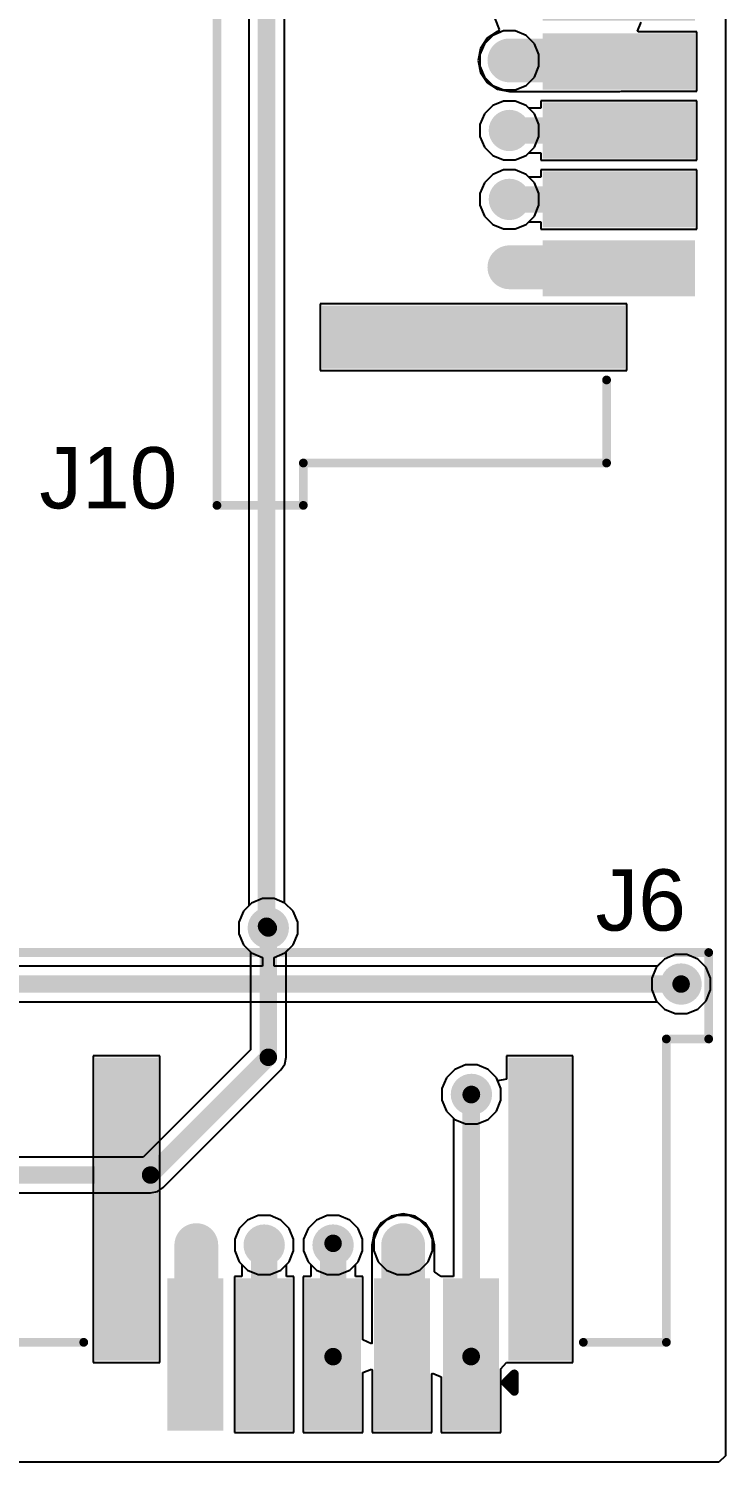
# Model space of a CAD drawing. Header units: millimetres. Extents: x -0.2 to 45, y 0 to 49.7.
# Drawn here: x 34.9 to 45.01, y 0 to 20.79 of the extents above; entities that cross this region are included whole.
import ezdxf

# ---------------------------------------------------------------- set-up
doc = ezdxf.new("R2010")
doc.units = ezdxf.units.MM
for name, color, linetype in [('BottomLayer', 5, 'Continuous'), ('TopLayer', 1, 'Continuous'), ('TopOverlay', 2, 'Continuous'), ('TopPaste', 8, 'Continuous'), ('TopSolder', 216, 'Continuous'), ('ViaHoleLayer', 16, 'Continuous')]:
    doc.layers.add(name, color=color, linetype=linetype)
doc.styles.add('Arial', font='', dxfattribs={"height": 0.2})
doc.styles.get('Arial').set_extended_font_data('Arial')

# ---------------------------------------------------------------- blocks, each defined once
blk = doc.blocks.new('SFW5R_1STE1LF_20')
at = {"layer": 'TopLayer'}
for points in [[(-2.30480108, 2.0574), (-1.69520108, 2.0574), (-1.69520108, 0.0508), (-2.30480108, 0.0508)], [(-1.30480054, 2.0574), (-0.69520054, 2.0574), (-0.69520054, 0.0508), (-1.30480054, 0.0508)], [(-0.3048, 2.0574), (0.3048, 2.0574), (0.3048, 0.0508), (-0.3048, 0.0508)], [(0.69520054, 2.0574), (1.30480054, 2.0574), (1.30480054, 0.0508), (0.69520054, 0.0508)], [(1.69520108, 2.0574), (2.30480108, 2.0574), (2.30480108, 0.0508), (1.69520108, 0.0508)], [(-2.6416, -3.1496), (-3.3528, -3.1496), (-3.3528, 1.0414), (-2.6416, 1.0414)], [(3.3528, -3.1496), (2.6416, -3.1496), (2.6416, 1.0414), (3.3528, 1.0414)]]:
    blk.add_hatch(color=1, dxfattribs=at).paths.add_polyline_path(points)
at = {"layer": 'TopPaste'}
for points in [[(-2.30480108, 2.0574), (-1.69520108, 2.0574), (-1.69520108, 0.0508), (-2.30480108, 0.0508)], [(-1.30480054, 2.0574), (-0.69520054, 2.0574), (-0.69520054, 0.0508), (-1.30480054, 0.0508)], [(-0.3048, 2.0574), (0.3048, 2.0574), (0.3048, 0.0508), (-0.3048, 0.0508)], [(0.69520054, 2.0574), (1.30480054, 2.0574), (1.30480054, 0.0508), (0.69520054, 0.0508)], [(1.69520108, 2.0574), (2.30480108, 2.0574), (2.30480108, 0.0508), (1.69520108, 0.0508)], [(-2.6416, -3.1496), (-3.3528, -3.1496), (-3.3528, 1.0414), (-2.6416, 1.0414)], [(3.3528, -3.1496), (2.6416, -3.1496), (2.6416, 1.0414), (3.3528, 1.0414)]]:
    blk.add_hatch(color=8, dxfattribs=at).paths.add_polyline_path(points)
at = {"layer": 'TopSolder'}
for points in [[(-2.40640108, 2.159), (-1.59360108, 2.159), (-1.59360108, -0.0508), (-2.40640108, -0.0508)], [(-1.40640054, 2.159), (-0.59360054, 2.159), (-0.59360054, -0.0508), (-1.40640054, -0.0508)], [(-0.4064, 2.159), (0.4064, 2.159), (0.4064, -0.0508), (-0.4064, -0.0508)], [(0.59360054, 2.159), (1.40640054, 2.159), (1.40640054, -0.0508), (0.59360054, -0.0508)], [(1.59360108, 2.159), (2.40640108, 2.159), (2.40640108, -0.0508), (1.59360108, -0.0508)], [(-2.54, -3.2512), (-3.4544, -3.2512), (-3.4544, 1.143), (-2.54, 1.143)], [(3.4544, -3.2512), (2.54, -3.2512), (2.54, 1.143), (3.4544, 1.143)]]:
    blk.add_hatch(color=216, dxfattribs=at).paths.add_polyline_path(points)
at = {"layer": 'TopOverlay', "const_width": 0.127}
for points in [[(-2.6289, 1.3335), (-2.6289, 1.5875)], [(-2.5019, 1.4605), (-2.6289, 1.5875)], [(-2.6289, 1.3335), (-2.5019, 1.4605)], [(-4.834473439999999, -3.52212656), (-4.834473439999999, 0.8763000000000001)], [(-3.6293933, 0.8763000000000001), (-4.834473439999999, 0.8763000000000001)], [(4.821773439999999, 0.8763000000000001), (3.6166933, 0.8763000000000001)], [(4.821773439999999, -3.52212656), (4.821773439999999, 0.8763000000000001)], [(-5.4483, -4.7752), (-5.4483, -3.52212656)], [(-4.834473439999999, -3.52212656), (-5.4483, -3.52212656)], [(5.4356, -3.52212656), (4.821773439999999, -3.52212656)], [(5.4356, -4.7752), (5.4356, -3.52212656)], [(5.4356, -4.7752), (-5.4483, -4.7752)]]:
    blk.add_lwpolyline(points, dxfattribs=at)
at = {"layer": 'TopOverlay', "const_width": 0.0635}
for points in [[(-2.66065, 1.5875, 1), (-2.59715, 1.5875, 1)], [(-2.66065, 1.5875, 1), (-2.59715, 1.5875, 1)], [(-2.53365, 1.4605, 1), (-2.47015, 1.4605, 1)], [(-2.53365, 1.4605, 1), (-2.47015, 1.4605, 1)], [(-2.66065, 1.3335, 1), (-2.59715, 1.3335, 1)], [(-2.66065, 1.3335, 1), (-2.59715, 1.3335, 1)], [(-4.86622344, 0.8763000000000001, 1), (-4.802723439999999, 0.8763000000000001, 1)], [(-4.86622344, 0.8763000000000001, 1), (-4.802723439999999, 0.8763000000000001, 1)], [(-3.6611433, 0.8763000000000001, 1), (-3.5976433, 0.8763000000000001, 1)], [(3.5849433, 0.8763000000000001, 1), (3.6484433, 0.8763000000000001, 1)], [(4.79002344, 0.8763000000000001, 1), (4.853523439999999, 0.8763000000000001, 1)], [(4.79002344, 0.8763000000000001, 1), (4.853523439999999, 0.8763000000000001, 1)], [(-5.480049999999999, -3.52212656, 1), (-5.41655, -3.52212656, 1)], [(-5.480049999999999, -3.52212656, 1), (-5.41655, -3.52212656, 1)], [(-4.86622344, -3.52212656, 1), (-4.802723439999999, -3.52212656, 1)], [(-4.86622344, -3.52212656, 1), (-4.802723439999999, -3.52212656, 1)], [(4.79002344, -3.52212656, 1), (4.853523439999999, -3.52212656, 1)], [(4.79002344, -3.52212656, 1), (4.853523439999999, -3.52212656, 1)], [(5.403849999999999, -3.52212656, 1), (5.46735, -3.52212656, 1)], [(5.403849999999999, -3.52212656, 1), (5.46735, -3.52212656, 1)], [(-5.480049999999999, -4.7752, 1), (-5.41655, -4.7752, 1)], [(-5.480049999999999, -4.7752, 1), (-5.41655, -4.7752, 1)], [(5.403849999999999, -4.7752, 1), (5.46735, -4.7752, 1)], [(5.403849999999999, -4.7752, 1), (5.46735, -4.7752, 1)]]:
    blk.add_lwpolyline(points, format="xyb", close=True, dxfattribs=at)
blk = doc.blocks.new('SFW5R_1STE1LF_24')
at = {"layer": 'TopLayer'}
for points in [[(-2.30480108, 2.0574), (-1.69520108, 2.0574), (-1.69520108, 0.0508), (-2.30480108, 0.0508)], [(-1.30480054, 2.0574), (-0.69520054, 2.0574), (-0.69520054, 0.0508), (-1.30480054, 0.0508)], [(-0.3048, 2.0574), (0.3048, 2.0574), (0.3048, 0.0508), (-0.3048, 0.0508)], [(0.69520054, 2.0574), (1.30480054, 2.0574), (1.30480054, 0.0508), (0.69520054, 0.0508)], [(1.69520108, 2.0574), (2.30480108, 2.0574), (2.30480108, 0.0508), (1.69520108, 0.0508)], [(-2.6416, -3.1496), (-3.3528, -3.1496), (-3.3528, 1.0414), (-2.6416, 1.0414)], [(3.3528, -3.1496), (2.6416, -3.1496), (2.6416, 1.0414), (3.3528, 1.0414)]]:
    blk.add_hatch(color=1, dxfattribs=at).paths.add_polyline_path(points)
at = {"layer": 'TopPaste'}
for points in [[(-2.30480108, 2.0574), (-1.69520108, 2.0574), (-1.69520108, 0.0508), (-2.30480108, 0.0508)], [(-1.30480054, 2.0574), (-0.69520054, 2.0574), (-0.69520054, 0.0508), (-1.30480054, 0.0508)], [(-0.3048, 2.0574), (0.3048, 2.0574), (0.3048, 0.0508), (-0.3048, 0.0508)], [(0.69520054, 2.0574), (1.30480054, 2.0574), (1.30480054, 0.0508), (0.69520054, 0.0508)], [(1.69520108, 2.0574), (2.30480108, 2.0574), (2.30480108, 0.0508), (1.69520108, 0.0508)], [(-2.6416, -3.1496), (-3.3528, -3.1496), (-3.3528, 1.0414), (-2.6416, 1.0414)], [(3.3528, -3.1496), (2.6416, -3.1496), (2.6416, 1.0414), (3.3528, 1.0414)]]:
    blk.add_hatch(color=8, dxfattribs=at).paths.add_polyline_path(points)
at = {"layer": 'TopSolder'}
for points in [[(-2.40640108, 2.159), (-1.59360108, 2.159), (-1.59360108, -0.0508), (-2.40640108, -0.0508)], [(-1.40640054, 2.159), (-0.59360054, 2.159), (-0.59360054, -0.0508), (-1.40640054, -0.0508)], [(-0.4064, 2.159), (0.4064, 2.159), (0.4064, -0.0508), (-0.4064, -0.0508)], [(0.59360054, 2.159), (1.40640054, 2.159), (1.40640054, -0.0508), (0.59360054, -0.0508)], [(1.59360108, 2.159), (2.40640108, 2.159), (2.40640108, -0.0508), (1.59360108, -0.0508)], [(-2.54, -3.2512), (-3.4544, -3.2512), (-3.4544, 1.143), (-2.54, 1.143)], [(3.4544, -3.2512), (2.54, -3.2512), (2.54, 1.143), (3.4544, 1.143)]]:
    blk.add_hatch(color=216, dxfattribs=at).paths.add_polyline_path(points)
at = {"layer": 'TopOverlay', "const_width": 0.127}
for points in [[(-2.6289, 1.5875), (-2.6289, 1.3335)], [(-2.5019, 1.4605), (-2.6289, 1.5875)], [(-2.5019, 1.4605), (-2.6289, 1.3335)], [(-4.834473439999999, 0.8763000000000001), (-4.834473439999999, -3.52212656)], [(-3.6293933, 0.8763000000000001), (-4.834473439999999, 0.8763000000000001)], [(4.821773439999999, 0.8763000000000001), (3.6166933, 0.8763000000000001)], [(4.821773439999999, 0.8763000000000001), (4.821773439999999, -3.52212656)], [(-5.4483, -3.52212656), (-5.4483, -4.7752)], [(-4.834473439999999, -3.52212656), (-5.4483, -3.52212656)], [(5.4356, -3.52212656), (4.821773439999999, -3.52212656)], [(5.4356, -3.52212656), (5.4356, -4.7752)], [(5.4356, -4.7752), (-5.4483, -4.7752)]]:
    blk.add_lwpolyline(points, dxfattribs=at)
at = {"layer": 'TopOverlay', "const_width": 0.0635}
for points in [[(-2.66065, 1.5875, 1), (-2.59715, 1.5875, 1)], [(-2.66065, 1.5875, 1), (-2.59715, 1.5875, 1)], [(-2.53365, 1.4605, 1), (-2.47015, 1.4605, 1)], [(-2.53365, 1.4605, 1), (-2.47015, 1.4605, 1)], [(-2.66065, 1.3335, 1), (-2.59715, 1.3335, 1)], [(-2.66065, 1.3335, 1), (-2.59715, 1.3335, 1)], [(-4.86622344, 0.8763000000000001, 1), (-4.802723439999999, 0.8763000000000001, 1)], [(-4.86622344, 0.8763000000000001, 1), (-4.802723439999999, 0.8763000000000001, 1)], [(-3.6611433, 0.8763000000000001, 1), (-3.5976433, 0.8763000000000001, 1)], [(3.5849433, 0.8763000000000001, 1), (3.6484433, 0.8763000000000001, 1)], [(4.79002344, 0.8763000000000001, 1), (4.853523439999999, 0.8763000000000001, 1)], [(4.79002344, 0.8763000000000001, 1), (4.853523439999999, 0.8763000000000001, 1)], [(-5.480049999999999, -3.52212656, 1), (-5.41655, -3.52212656, 1)], [(-5.480049999999999, -3.52212656, 1), (-5.41655, -3.52212656, 1)], [(-4.86622344, -3.52212656, 1), (-4.802723439999999, -3.52212656, 1)], [(-4.86622344, -3.52212656, 1), (-4.802723439999999, -3.52212656, 1)], [(4.79002344, -3.52212656, 1), (4.853523439999999, -3.52212656, 1)], [(4.79002344, -3.52212656, 1), (4.853523439999999, -3.52212656, 1)], [(5.403849999999999, -3.52212656, 1), (5.46735, -3.52212656, 1)], [(5.403849999999999, -3.52212656, 1), (5.46735, -3.52212656, 1)], [(-5.480049999999999, -4.7752, 1), (-5.41655, -4.7752, 1)], [(-5.480049999999999, -4.7752, 1), (-5.41655, -4.7752, 1)], [(5.403849999999999, -4.7752, 1), (5.46735, -4.7752, 1)], [(5.403849999999999, -4.7752, 1), (5.46735, -4.7752, 1)]]:
    blk.add_lwpolyline(points, format="xyb", close=True, dxfattribs=at)

msp = doc.modelspace()

# ---------------------------------------------------------------- hatches: boundary and pattern name
at = {"layer": 'BottomLayer'}
h = msp.add_hatch(color=5, dxfattribs=at)
edge = h.paths.add_edge_path()
edge.add_arc((41.87633484, 20.32609346), 0.2999994, 0, 360)
h = msp.add_hatch(color=5, dxfattribs=at)
edge = h.paths.add_edge_path()
edge.add_arc((41.87633484, 19.31009346), 0.2999994, 0, 360)
h = msp.add_hatch(color=5, dxfattribs=at)
edge = h.paths.add_edge_path()
edge.add_arc((41.87633484, 18.31060346), 0.2999994, 0, 360)
h = msp.add_hatch(color=5, dxfattribs=at)
edge = h.paths.add_edge_path()
edge.add_arc((41.87633484, 17.32635346), 0.2999994, 0, 360)
h = msp.add_hatch(color=5, dxfattribs=at)
edge = h.paths.add_edge_path()
edge.add_arc((38.37941524, 7.746999999999999), 0.2999994, 0, 360)
h = msp.add_hatch(color=5, dxfattribs=at)
edge = h.paths.add_edge_path()
edge.add_arc((44.36721124, 6.9342), 0.2999994, 0, 360)
h = msp.add_hatch(color=5, dxfattribs=at)
edge = h.paths.add_edge_path()
edge.add_arc((41.32581524, 5.334), 0.2999994, 0, 360)
h = msp.add_hatch(color=5, dxfattribs=at)
edge = h.paths.add_edge_path()
edge.add_arc((37.33547523999999, 3.1496), 0.2999994, 0, 360)
h = msp.add_hatch(color=5, dxfattribs=at)
edge = h.paths.add_edge_path()
edge.add_arc((38.31972524, 3.1496), 0.2999994, 0, 360)
h = msp.add_hatch(color=5, dxfattribs=at)
edge = h.paths.add_edge_path()
edge.add_arc((39.31921524, 3.1496), 0.2999994, 0, 360)
h = msp.add_hatch(color=5, dxfattribs=at)
edge = h.paths.add_edge_path()
edge.add_arc((40.33521524, 3.1496), 0.2999994, 0, 360)
at = {"layer": 'TopLayer'}
h = msp.add_hatch(color=1, dxfattribs=at)
edge = h.paths.add_edge_path()
edge.add_arc((41.87633484, 20.32609346), 0.2999994, 0, 360)
h = msp.add_hatch(color=1, dxfattribs=at)
edge = h.paths.add_edge_path()
edge.add_arc((41.87633484, 19.31009346), 0.2999994, 0, 360)
h = msp.add_hatch(color=1, dxfattribs=at)
edge = h.paths.add_edge_path()
edge.add_arc((41.87633484, 18.31060346), 0.2999994, 0, 360)
h = msp.add_hatch(color=1, dxfattribs=at)
edge = h.paths.add_edge_path()
edge.add_arc((41.87633484, 17.32635346), 0.2999994, 0, 360)
h = msp.add_hatch(color=1, dxfattribs=at)
edge = h.paths.add_edge_path()
edge.add_arc((38.37941524, 7.746999999999999), 0.2999994, 0, 360)
h = msp.add_hatch(color=1, dxfattribs=at)
edge = h.paths.add_edge_path()
edge.add_arc((44.36721124, 6.9342), 0.2999994, 0, 360)
h = msp.add_hatch(color=1, dxfattribs=at)
edge = h.paths.add_edge_path()
edge.add_arc((41.32581524, 5.334), 0.2999994, 0, 360)
h = msp.add_hatch(color=1, dxfattribs=at)
edge = h.paths.add_edge_path()
edge.add_arc((37.33547523999999, 3.1496), 0.2999994, 0, 360)
h = msp.add_hatch(color=1, dxfattribs=at)
edge = h.paths.add_edge_path()
edge.add_arc((38.31972524, 3.1496), 0.2999994, 0, 360)
h = msp.add_hatch(color=1, dxfattribs=at)
edge = h.paths.add_edge_path()
edge.add_arc((39.31921524, 3.1496), 0.2999994, 0, 360)
h = msp.add_hatch(color=1, dxfattribs=at)
edge = h.paths.add_edge_path()
edge.add_arc((40.33521524, 3.1496), 0.2999994, 0, 360)
at = {"layer": 'ViaHoleLayer'}
h = msp.add_hatch(color=16, dxfattribs=at)
edge = h.paths.add_edge_path()
edge.add_arc((41.87633484, 20.32609346), 0.1499997, 0, 360)
h = msp.add_hatch(color=16, dxfattribs=at)
edge = h.paths.add_edge_path()
edge.add_arc((41.87633484, 19.31009346), 0.1499997, 0, 360)
h = msp.add_hatch(color=16, dxfattribs=at)
edge = h.paths.add_edge_path()
edge.add_arc((41.87633484, 18.31060346), 0.1499997, 0, 360)
h = msp.add_hatch(color=16, dxfattribs=at)
edge = h.paths.add_edge_path()
edge.add_arc((41.87633484, 17.32635346), 0.1499997, 0, 360)
h = msp.add_hatch(color=16, dxfattribs=at)
edge = h.paths.add_edge_path()
edge.add_arc((38.37941524, 7.746999999999999), 0.1499997, 0, 360)
h = msp.add_hatch(color=16, dxfattribs=at)
edge = h.paths.add_edge_path()
edge.add_arc((44.36721124, 6.9342), 0.1499997, 0, 360)
h = msp.add_hatch(color=16, dxfattribs=at)
edge = h.paths.add_edge_path()
edge.add_arc((41.32581524, 5.334), 0.1499997, 0, 360)
h = msp.add_hatch(color=16, dxfattribs=at)
edge = h.paths.add_edge_path()
edge.add_arc((37.33547523999999, 3.1496), 0.1499997, 0, 360)
h = msp.add_hatch(color=16, dxfattribs=at)
edge = h.paths.add_edge_path()
edge.add_arc((38.31972524, 3.1496), 0.1499997, 0, 360)
h = msp.add_hatch(color=16, dxfattribs=at)
edge = h.paths.add_edge_path()
edge.add_arc((39.31921524, 3.1496), 0.1499997, 0, 360)
h = msp.add_hatch(color=16, dxfattribs=at)
edge = h.paths.add_edge_path()
edge.add_arc((40.33521524, 3.1496), 0.1499997, 0, 360)

# ---------------------------------------------------------------- linework, layer by layer
at = {"layer": 'BottomLayer'}
for p, q in [((45.00880254, 40.34252282), (45.00881524, 0.09543796)), ((41.6344608, 20.6880841), (41.5143442, 20.5679675)), ((41.79139978, 20.75309286), (41.6344608, 20.6880841)), ((41.9612699, 20.75309286), (41.79139978, 20.75309286)), ((42.11820888, 20.6880841), (41.9612699, 20.75309286)), ((42.23832548, 20.5679675), (42.11820888, 20.6880841)), ((41.5143442, 20.5679675), (41.44933544, 20.41102852)), ((41.44933544, 20.41102852), (41.44933544, 20.2411584)), ((42.30333424, 20.41102852), (42.23832548, 20.5679675)), ((42.30333424, 20.2411584), (42.30333424, 20.41102852)), ((41.44933544, 20.2411584), (41.5143442, 20.08421942)), ((42.23832548, 20.08421942), (42.30333424, 20.2411584)), ((41.5143442, 20.08421942), (41.6344608, 19.96410282)), ((41.6344608, 19.96410282), (41.79139978, 19.89909406)), ((41.9612699, 19.89909406), (42.11820888, 19.96410282)), ((42.11820888, 19.96410282), (42.23832548, 20.08421942)), ((41.79139978, 19.89909406), (41.9612699, 19.89909406)), ((41.5143442, 19.5519675), (41.44933544, 19.39502852)), ((41.6344608, 19.6720841), (41.5143442, 19.5519675)), ((41.79139978, 19.73709286), (41.6344608, 19.6720841)), ((41.9612699, 19.73709286), (41.79139978, 19.73709286)), ((42.11820888, 19.6720841), (41.9612699, 19.73709286)), ((42.23832548, 19.5519675), (42.11820888, 19.6720841)), ((42.30333424, 19.39502852), (42.23832548, 19.5519675)), ((41.44933544, 19.39502852), (41.44933544, 19.2251584)), ((42.30333424, 19.2251584), (42.30333424, 19.39502852)), ((41.44933544, 19.2251584), (41.5143442, 19.06821942)), ((42.23832548, 19.06821942), (42.30333424, 19.2251584)), ((41.5143442, 19.06821942), (41.6344608, 18.94810282)), ((41.6344608, 18.94810282), (41.79139978, 18.88309406)), ((41.9612699, 18.88309406), (42.11820888, 18.94810282)), ((42.11820888, 18.94810282), (42.23832548, 19.06821942)), ((41.79139978, 18.73760286), (41.6344608, 18.6725941)), ((41.79139978, 18.88309406), (41.9612699, 18.88309406)), ((41.9612699, 18.73760286), (41.79139978, 18.73760286)), ((42.11820888, 18.6725941), (41.9612699, 18.73760286)), ((41.5143442, 18.5524775), (41.44933544, 18.39553852)), ((41.6344608, 18.6725941), (41.5143442, 18.5524775)), ((42.23832548, 18.5524775), (42.11820888, 18.6725941)), ((42.30333424, 18.39553852), (42.23832548, 18.5524775)), ((41.44933544, 18.39553852), (41.44933544, 18.2256684)), ((42.30333424, 18.2256684), (42.30333424, 18.39553852)), ((41.44933544, 18.2256684), (41.5143442, 18.06872942)), ((42.23832548, 18.06872942), (42.30333424, 18.2256684)), ((41.5143442, 18.06872942), (41.6344608, 17.94861282)), ((41.6344608, 17.94861282), (41.79139978, 17.88360406)), ((41.79139978, 17.88360406), (41.9612699, 17.88360406)), ((41.9612699, 17.88360406), (42.11820888, 17.94861282)), ((42.11820888, 17.94861282), (42.23832548, 18.06872942)), ((38.1375412, 8.10899064), (38.0174246, 7.988874039999999)), ((38.29448018, 8.1739994), (38.1375412, 8.10899064)), ((38.4643503, 8.1739994), (38.29448018, 8.1739994)), ((38.62128928, 8.10899064), (38.4643503, 8.1739994)), ((38.74140587999999, 7.988874039999999), (38.62128928, 8.10899064)), ((38.0174246, 7.988874039999999), (37.95241583999999, 7.831935059999999)), ((38.80641463999999, 7.831935059999999), (38.74140587999999, 7.988874039999999)), ((37.95241583999999, 7.831935059999999), (37.95241583999999, 7.662064939999999)), ((38.80641463999999, 7.662064939999999), (38.80641463999999, 7.831935059999999)), ((37.95241583999999, 7.662064939999999), (38.0174246, 7.50512596)), ((38.0174246, 7.50512596), (38.12043938, 7.402111179999999)), ((38.6383911, 7.402111179999999), (38.74140587999999, 7.50512596)), ((38.74140587999999, 7.50512596), (38.80641463999999, 7.662064939999999)), ((38.12043938, 7.402111179999999), (38.12043938, 5.9800871)), ((38.6383911, 5.87281528), (38.6383911, 7.402111179999999)), ((44.1253372, 7.29619064), (44.00522059999999, 7.17607404)), ((44.28227618, 7.361199399999999), (44.1253372, 7.29619064)), ((44.4521463, 7.361199399999999), (44.28227618, 7.361199399999999)), ((44.60908528, 7.29619064), (44.4521463, 7.361199399999999)), ((44.72920188, 7.17607404), (44.60908528, 7.29619064)), ((44.00522059999999, 7.17607404), (43.94021184, 7.019135059999999)), ((44.79421064, 7.019135059999999), (44.72920188, 7.17607404)), ((43.94021184, 7.019135059999999), (43.94021184, 6.84926494)), ((44.79421064, 6.84926494), (44.79421064, 7.019135059999999)), ((43.94021184, 6.84926494), (44.00522059999999, 6.692325959999999)), ((44.00522059999999, 6.692325959999999), (44.1253372, 6.57220936)), ((44.60908528, 6.57220936), (44.72920188, 6.692325959999999)), ((44.72920188, 6.692325959999999), (44.79421064, 6.84926494)), ((44.1253372, 6.57220936), (44.28227618, 6.5072006)), ((44.28227618, 6.5072006), (44.4521463, 6.5072006)), ((44.4521463, 6.5072006), (44.60908528, 6.57220936)), ((38.12043938, 5.9800871), (36.56492813999999, 4.424575859999999)), ((38.61867815999999, 5.773709559999999), (38.6383911, 5.87281528)), ((36.8553238, 3.98247616), (38.56253907999999, 5.68969144)), ((38.56253907999999, 5.68969144), (38.61867815999999, 5.773709559999999)), ((41.0839412, 5.69599064), (40.9638246, 5.57587404)), ((41.24088018, 5.7609994), (41.0839412, 5.69599064)), ((41.4107503, 5.7609994), (41.24088018, 5.7609994)), ((41.56768928, 5.69599064), (41.4107503, 5.7609994)), ((41.68780588, 5.57587404), (41.56768928, 5.69599064)), ((40.9638246, 5.57587404), (40.89881584, 5.41893506)), ((40.89881584, 5.41893506), (40.89881584, 5.24906494)), ((41.75281464, 5.41893506), (41.68780588, 5.57587404)), ((41.75281464, 5.24906494), (41.75281464, 5.41893506)), ((40.89881584, 5.24906494), (40.9638246, 5.09212596)), ((41.68780588, 5.09212596), (41.75281464, 5.24906494)), ((40.9638246, 5.09212596), (41.0839412, 4.972009359999999)), ((41.56768928, 4.972009359999999), (41.68780588, 5.09212596)), ((41.0839412, 4.972009359999999), (41.24088018, 4.9070006)), ((41.24088018, 4.9070006), (41.4107503, 4.9070006)), ((41.4107503, 4.9070006), (41.56768928, 4.972009359999999)), ((36.56492813999999, 4.424575859999999), (28.9898836, 4.424575859999999)), ((36.77130568, 3.92633708), (36.8553238, 3.98247616)), ((29.09715542, 3.90662414), (36.67219995999999, 3.90662414)), ((36.67219995999999, 3.90662414), (36.77130568, 3.92633708)), ((38.23479018, 3.5765994), (38.0778512, 3.51159064)), ((38.4046603, 3.5765994), (38.23479018, 3.5765994)), ((38.56159928, 3.51159064), (38.4046603, 3.5765994)), ((39.23428018, 3.5765994), (39.0773412, 3.51159064)), ((39.4041503, 3.5765994), (39.23428018, 3.5765994)), ((39.56108928, 3.51159064), (39.4041503, 3.5765994)), ((40.25028018, 3.5765994), (40.0933412, 3.51159064)), ((40.4201503, 3.5765994), (40.25028018, 3.5765994)), ((40.57708928, 3.51159064), (40.4201503, 3.5765994)), ((37.9577346, 3.391474039999999), (37.89272584, 3.23453506)), ((38.0778512, 3.51159064), (37.9577346, 3.391474039999999)), ((38.68171588, 3.391474039999999), (38.56159928, 3.51159064)), ((38.74672464, 3.23453506), (38.68171588, 3.391474039999999)), ((38.9572246, 3.391474039999999), (38.89221584, 3.23453506)), ((39.0773412, 3.51159064), (38.9572246, 3.391474039999999)), ((39.68120588, 3.391474039999999), (39.56108928, 3.51159064)), ((39.74621464, 3.23453506), (39.68120588, 3.391474039999999)), ((39.9732246, 3.391474039999999), (39.90821584, 3.23453506)), ((40.0933412, 3.51159064), (39.9732246, 3.391474039999999)), ((40.69720588, 3.391474039999999), (40.57708928, 3.51159064)), ((40.76221464, 3.23453506), (40.69720588, 3.391474039999999)), ((37.89272584, 3.23453506), (37.89272584, 3.06466494)), ((38.74672464, 3.06466494), (38.74672464, 3.23453506)), ((38.89221584, 3.23453506), (38.89221584, 3.06466494)), ((39.74621464, 3.06466494), (39.74621464, 3.23453506)), ((39.90821584, 3.23453506), (39.90821584, 3.06466494)), ((40.76221464, 3.06466494), (40.76221464, 3.23453506)), ((37.89272584, 3.06466494), (37.9577346, 2.90772596)), ((38.68171588, 2.90772596), (38.74672464, 3.06466494)), ((38.89221584, 3.06466494), (38.9572246, 2.90772596)), ((39.68120588, 2.90772596), (39.74621464, 3.06466494)), ((39.90821584, 3.06466494), (39.9732246, 2.90772596)), ((40.69720588, 2.90772596), (40.76221464, 3.06466494)), ((37.9577346, 2.90772596), (38.0778512, 2.78760936)), ((38.0778512, 2.78760936), (38.23479018, 2.7226006)), ((38.23479018, 2.7226006), (38.4046603, 2.7226006)), ((38.4046603, 2.7226006), (38.56159928, 2.78760936)), ((38.56159928, 2.78760936), (38.68171588, 2.90772596)), ((38.9572246, 2.90772596), (39.0773412, 2.78760936)), ((39.0773412, 2.78760936), (39.23428018, 2.7226006)), ((39.23428018, 2.7226006), (39.4041503, 2.7226006)), ((39.4041503, 2.7226006), (39.56108928, 2.78760936)), ((39.56108928, 2.78760936), (39.68120588, 2.90772596)), ((39.9732246, 2.90772596), (40.0933412, 2.78760936)), ((40.0933412, 2.78760936), (40.25028018, 2.7226006)), ((40.25028018, 2.7226006), (40.4201503, 2.7226006)), ((40.4201503, 2.7226006), (40.57708928, 2.78760936)), ((40.57708928, 2.78760936), (40.69720588, 2.90772596)), ((44.91337727999999, 0), (-0.02538476, 0)), ((45.00881524, 0.09543796), (44.91337727999999, 0))]:
    msp.add_line(p, q, dxfattribs=at)
at = {"layer": 'BottomLayer', "const_width": 0.254}
for points in [[(38.37941524, 5.87281528), (38.37941524, 7.746999999999999)], [(36.67219995999999, 4.1656), (38.37941524, 5.87281528)], [(28.9898836, 4.1656), (36.67219995999999, 4.1656)]]:
    msp.add_lwpolyline(points, dxfattribs=at)
at = {"layer": 'BottomLayer', "const_width": 0.127}
for points in [[(38.31591524, 7.746999999999999, 1), (38.44291524, 7.746999999999999, 1)], [(38.31591524, 5.87281528, 1), (38.44291524, 5.87281528, 1)], [(38.31591524, 5.87281528, 1), (38.44291524, 5.87281528, 1)], [(36.60869996, 4.1656, 1), (36.73569996, 4.1656, 1)], [(36.60869996, 4.1656, 1), (36.73569996, 4.1656, 1)]]:
    msp.add_lwpolyline(points, format="xyb", close=True, dxfattribs=at)
at = {"layer": 'TopLayer'}
for p, q in [((45.00880254, 40.34252282), (45.00881524, 0.09543796)), ((38.09503938, 27.6098), (38.09503938, 8.066488819999998)), ((38.6129911, 8.112427259999999), (38.6129911, 27.50252818)), ((41.66556818, 20.9354674), (41.7281741, 20.77206666)), ((43.73529225999999, 20.75128946), (43.78784993999999, 20.87828946)), ((41.55586811999999, 20.64656018), (41.457626, 20.4995272)), ((41.7029011, 20.7448023), (41.55586811999999, 20.64656018)), ((41.71649009999999, 20.74750486), (41.7029011, 20.7448023)), ((41.7281741, 20.77206666), (41.71649009999999, 20.74750486)), ((43.74470296, 20.74188892), (43.73529225999999, 20.75128946)), ((44.59413484, 20.74188892), (43.74470296, 20.74188892)), ((44.59413484, 19.87828892), (44.59413484, 20.74188892)), ((41.457626, 20.4995272), (41.42312772, 20.32609346)), ((41.42312772, 20.32609346), (41.457626, 20.15265972)), ((41.457626, 20.15265972), (41.55586811999999, 20.00562674)), ((41.55586811999999, 20.00562674), (41.7029011, 19.90738462)), ((41.7029011, 19.90738462), (41.87633484, 19.87288634)), ((41.87633484, 19.87288634), (43.47719016, 19.87288634)), ((43.47719016, 19.87288634), (43.50435038, 19.87828892)), ((43.50435038, 19.87828892), (44.59413484, 19.87828892)), ((41.5143442, 19.5519675), (41.44933544, 19.39502852)), ((41.6344608, 19.6720841), (41.5143442, 19.5519675)), ((41.79139978, 19.73709286), (41.6344608, 19.6720841)), ((41.9612699, 19.73709286), (41.79139978, 19.73709286)), ((42.11820888, 19.6720841), (41.9612699, 19.73709286)), ((42.1564816, 19.63381138), (42.11820888, 19.6720841)), ((42.33353483999999, 19.63381138), (42.1564816, 19.63381138)), ((44.59413484, 19.74188838), (42.33353483999999, 19.74188838)), ((42.33353483999999, 19.74188838), (42.33353483999999, 19.63381138)), ((44.59413484, 18.87828838), (44.59413484, 19.74188838)), ((41.44933544, 19.39502852), (41.44933544, 19.2251584)), ((41.44933544, 19.2251584), (41.5143442, 19.06821942)), ((41.5143442, 19.06821942), (41.6344608, 18.94810282)), ((41.6344608, 18.94810282), (41.79139978, 18.88309406)), ((41.9612699, 18.88309406), (42.11820888, 18.94810282)), ((42.11820888, 18.94810282), (42.15647652, 18.98637046)), ((42.15647652, 18.98637046), (42.33353483999999, 18.98637046)), ((42.33353483999999, 18.98637046), (42.33353483999999, 18.87828838)), ((41.79139978, 18.73760286), (41.6344608, 18.6725941)), ((41.79139978, 18.88309406), (41.9612699, 18.88309406)), ((41.9612699, 18.73760286), (41.79139978, 18.73760286)), ((42.11820888, 18.6725941), (41.9612699, 18.73760286)), ((42.33353483999999, 18.87828838), (44.59413484, 18.87828838)), ((44.59413484, 18.74188784), (42.33353483999999, 18.74188784)), ((42.33353483999999, 18.74188784), (42.33353483999999, 18.63432138)), ((44.59413484, 17.87828784), (44.59413484, 18.74188784)), ((41.5143442, 18.5524775), (41.44933544, 18.39553852)), ((41.6344608, 18.6725941), (41.5143442, 18.5524775)), ((42.1564816, 18.63432138), (42.11820888, 18.6725941)), ((42.33353483999999, 18.63432138), (42.1564816, 18.63432138)), ((41.44933544, 18.39553852), (41.44933544, 18.2256684)), ((41.44933544, 18.2256684), (41.5143442, 18.06872942)), ((41.5143442, 18.06872942), (41.6344608, 17.94861282)), ((41.6344608, 17.94861282), (41.79139978, 17.88360406)), ((41.79139978, 17.88360406), (41.9612699, 17.88360406)), ((41.9612699, 17.88360406), (42.11820888, 17.94861282)), ((42.11820888, 17.94861282), (42.15647652, 17.98688046)), ((42.15647652, 17.98688046), (42.33353483999999, 17.98688046)), ((42.33353483999999, 17.98688046), (42.33353483999999, 17.87828784)), ((42.33353483999999, 17.87828784), (44.59413484, 17.87828784)), ((43.57813484, 16.79548838), (39.13313484, 16.79548838)), ((39.13313484, 16.79548838), (39.13313484, 15.83028838)), ((43.57813484, 15.83028838), (43.57813484, 16.79548838)), ((39.13313484, 15.83028838), (43.57813484, 15.83028838)), ((38.62128928, 8.10899064), (38.6129911, 8.112427259999999)), ((38.74140587999999, 7.988874039999999), (38.62128928, 8.10899064)), ((38.0174246, 7.988874039999999), (37.95241583999999, 7.831935059999999)), ((38.09503938, 8.066488819999998), (38.0174246, 7.988874039999999)), ((38.80641463999999, 7.831935059999999), (38.74140587999999, 7.988874039999999)), ((37.95241583999999, 7.831935059999999), (37.95241583999999, 7.662064939999999)), ((38.80641463999999, 7.662064939999999), (38.80641463999999, 7.831935059999999)), ((37.95241583999999, 7.662064939999999), (38.0174246, 7.50512596)), ((38.0174246, 7.50512596), (38.1375412, 7.38500936)), ((38.62128928, 7.38500936), (38.74140587999999, 7.50512596)), ((38.74140587999999, 7.50512596), (38.80641463999999, 7.662064939999999)), ((38.1375412, 7.38500936), (38.29447764, 7.320000599999999)), ((38.29447764, 7.320000599999999), (38.294056, 7.193175859999999)), ((38.46435284, 7.320000599999999), (38.62128928, 7.38500936)), ((38.46477448, 7.193175859999999), (38.46435284, 7.320000599999999)), ((44.1253372, 7.29619064), (44.02232242, 7.193175859999999)), ((44.28227618, 7.361199399999999), (44.1253372, 7.29619064)), ((44.4521463, 7.361199399999999), (44.28227618, 7.361199399999999)), ((44.60908528, 7.29619064), (44.4521463, 7.361199399999999)), ((44.72920188, 7.17607404), (44.60908528, 7.29619064)), ((38.294056, 7.193175859999999), (6.52781524, 7.193175859999999)), ((44.02232242, 7.193175859999999), (38.46477448, 7.193175859999999)), ((44.79421064, 7.019135059999999), (44.72920188, 7.17607404)), ((44.79421064, 6.84926494), (44.79421064, 7.019135059999999)), ((6.63508706, 6.675224139999999), (44.02232242, 6.675224139999999)), ((44.02232242, 6.675224139999999), (44.1253372, 6.57220936)), ((44.60908528, 6.57220936), (44.72920188, 6.692325959999999)), ((44.72920188, 6.692325959999999), (44.79421064, 6.84926494)), ((44.1253372, 6.57220936), (44.28227618, 6.5072006)), ((44.28227618, 6.5072006), (44.4521463, 6.5072006)), ((44.4521463, 6.5072006), (44.60908528, 6.57220936)), ((36.80460762, 5.8928), (35.83940762, 5.8928)), ((35.83940762, 5.8928), (35.83940762, 1.4478)), ((36.80460762, 1.4478), (36.80460762, 5.8928)), ((42.79900762, 5.8928), (41.83380761999999, 5.8928)), ((41.83380761999999, 5.8928), (41.83380761999999, 5.55526702)), ((42.79900762, 1.4478), (42.79900762, 5.8928)), ((41.0839412, 5.69599064), (40.9638246, 5.57587404)), ((41.24088018, 5.7609994), (41.0839412, 5.69599064)), ((41.4107503, 5.7609994), (41.24088018, 5.7609994)), ((41.56768928, 5.69599064), (41.4107503, 5.7609994)), ((41.68780588, 5.57587404), (41.56768928, 5.69599064)), ((40.9638246, 5.57587404), (40.89881584, 5.41893506)), ((40.89881584, 5.41893506), (40.89881584, 5.24906494)), ((41.70680762, 5.53000418), (41.68780588, 5.57587404)), ((41.83380761999999, 5.55526702), (41.70680762, 5.53000418)), ((40.89881584, 5.24906494), (40.9638246, 5.09212596)), ((40.9638246, 5.09212596), (41.06366184, 4.992288719999999)), ((41.06366184, 4.992288719999999), (41.06366184, 2.6924)), ((38.23479018, 3.5765994), (38.0778512, 3.51159064)), ((38.4046603, 3.5765994), (38.23479018, 3.5765994)), ((38.56159928, 3.51159064), (38.4046603, 3.5765994)), ((39.23428018, 3.5765994), (39.0773412, 3.51159064)), ((39.4041503, 3.5765994), (39.23428018, 3.5765994)), ((39.56108928, 3.51159064), (39.4041503, 3.5765994)), ((40.1617815, 3.568308839999999), (40.01474852, 3.47006672)), ((40.33521524, 3.60280712), (40.1617815, 3.568308839999999)), ((40.50864898, 3.568308839999999), (40.33521524, 3.60280712)), ((40.65568196, 3.47006672), (40.50864898, 3.568308839999999)), ((37.9577346, 3.391474039999999), (37.89272584, 3.23453506)), ((38.0778512, 3.51159064), (37.9577346, 3.391474039999999)), ((38.68171588, 3.391474039999999), (38.56159928, 3.51159064)), ((38.74672464, 3.23453506), (38.68171588, 3.391474039999999)), ((38.9572246, 3.391474039999999), (38.89221584, 3.23453506)), ((39.0773412, 3.51159064), (38.9572246, 3.391474039999999)), ((39.68120588, 3.391474039999999), (39.56108928, 3.51159064)), ((39.74621464, 3.23453506), (39.68120588, 3.391474039999999)), ((40.01474852, 3.47006672), (39.9165064, 3.32303374)), ((40.75392408, 3.32303374), (40.65568196, 3.47006672)), ((37.89272584, 3.23453506), (37.89272584, 3.06466494)), ((38.74672464, 3.06466494), (38.74672464, 3.23453506)), ((38.89221584, 3.23453506), (38.89221584, 3.06466494)), ((39.74621464, 3.06466494), (39.74621464, 3.23453506)), ((39.9165064, 3.32303374), (39.88200812, 3.1496)), ((39.88200812, 3.1496), (39.88200812, 1.72236892)), ((40.78842236, 3.1496), (40.75392408, 3.32303374)), ((40.78842236, 2.76003258), (40.78842236, 3.1496)), ((37.89272584, 3.06466494), (37.9577346, 2.90772596)), ((38.68171588, 2.90772596), (38.74672464, 3.06466494)), ((38.89221584, 3.06466494), (38.9572246, 2.90772596)), ((39.68120588, 2.90772596), (39.74621464, 3.06466494)), ((37.9577346, 2.90772596), (37.99600224, 2.86945832)), ((37.99600224, 2.86945832), (37.99600224, 2.6924)), ((38.64344316, 2.86945324), (38.68171588, 2.90772596)), ((38.64344316, 2.6924), (38.64344316, 2.86945324)), ((38.9572246, 2.90772596), (38.99549224, 2.86945832)), ((38.99549224, 2.86945832), (38.99549224, 2.6924)), ((39.64293316, 2.86945324), (39.68120588, 2.90772596)), ((39.64293316, 2.6924), (39.64293316, 2.86945324)), ((40.8874087, 2.69240254), (40.78842236, 2.76003258)), ((37.99600224, 2.6924), (37.88740708, 2.6924)), ((37.88740708, 2.6924), (37.88740708, 0.4318)), ((38.75100707999999, 2.6924), (38.64344316, 2.6924)), ((38.75100707999999, 0.4318), (38.75100707999999, 2.6924)), ((38.99549224, 2.6924), (38.88740762, 2.6924)), ((38.88740762, 2.6924), (38.88740762, 0.4318)), ((39.75100762, 2.6924), (39.64293316, 2.6924)), ((39.75100762, 1.77377598), (39.75100762, 2.6924)), ((40.9154249, 2.6924), (40.8874087, 2.69240254)), ((41.06366184, 2.6924), (40.9154249, 2.6924)), ((39.87800762, 1.71863258), (39.75100762, 1.77377598)), ((39.88200812, 1.72236892), (39.87800762, 1.71863258)), ((35.83940762, 1.4478), (36.80460762, 1.4478)), ((39.75100762, 1.3014706), (39.87800762, 1.35244586)), ((39.75100762, 0.4318), (39.75100762, 1.3014706)), ((39.87800762, 1.35244586), (39.88740816, 1.34262114)), ((39.88740816, 1.34262114), (39.88740816, 0.4318)), ((40.75100816, 1.28121664), (40.76040869999999, 1.29062988)), ((40.75100816, 0.4318), (40.75100816, 1.28121664)), ((40.76040869999999, 1.29062988), (40.8874087, 1.23806966)), ((41.7510087, 1.35509508), (41.83380761999999, 1.44779746)), ((41.7510087, 0.4318), (41.7510087, 1.35509508)), ((41.83380761999999, 1.44779746), (41.87801124, 1.4478)), ((41.87801124, 1.4478), (42.79900762, 1.4478)), ((40.8874087, 1.23806966), (40.8874087, 0.4318)), ((37.88740708, 0.4318), (38.75100707999999, 0.4318)), ((38.88740762, 0.4318), (39.75100762, 0.4318)), ((39.88740816, 0.4318), (40.75100816, 0.4318)), ((40.8874087, 0.4318), (41.7510087, 0.4318)), ((44.91337727999999, 0), (-0.02538476, 0)), ((45.00881524, 0.09543796), (44.91337727999999, 0))]:
    msp.add_line(p, q, dxfattribs=at)
for points, const_width in [([(38.35401524, 7.772399999999999), (38.35401524, 27.6098)], 0.254), ([(41.87633484, 20.32609346), (43.47719016, 20.32609346)], 0.635), ([(41.85093738, 19.31009092), (43.4937027, 19.31009092)], 0.3809999999999999), ([(41.87633484, 18.31060092), (43.4937027, 18.31060092)], 0.3809999999999999), ([(41.87633484, 17.32635346), (42.57052192, 17.32635346)], 0.635), ([(42.57052192, 17.32635346), (42.57408808, 17.3227873)], 0.635), ([(42.57408808, 17.3227873), (42.77803484, 17.3227873)], 0.635), ([(38.35401524, 7.772399999999999), (38.37941524, 7.746999999999999)], 0.254), ([(6.52781524, 6.9342), (44.36721124, 6.9342)], 0.254), ([(41.32263769999999, 5.330822459999999), (41.32581524, 5.334)], 0.254), ([(41.32263769999999, 1.53540714), (41.32263769999999, 5.330822459999999)], 0.254), ([(37.33547523999999, 1.54874468), (37.33547523999999, 3.1496)], 0.635), ([(38.31972269999999, 1.53223214), (38.31972269999999, 3.1496)], 0.3809999999999999), ([(39.31921269999999, 3.1496), (39.31921269999999, 3.17499746)], 0.3809999999999999), ([(39.31921269999999, 1.53223214), (39.31921269999999, 3.1496)], 0.3809999999999999), ([(40.33521524, 1.54874468), (40.33521524, 3.1496)], 0.635), ([(39.31921269999999, 3.17499746), (39.31921524, 3.175)], 0.254), ([(40.31870016, 1.5322296), (40.33521524, 1.54874468)], 0.635), ([(39.31921016, 1.5322296), (39.31921269999999, 1.53223214)], 0.254), ([(41.31946016, 1.5322296), (41.32263769999999, 1.53540714)], 0.254)]:
    msp.add_lwpolyline(points, dxfattribs=dict(at, const_width=const_width))
for points, const_width in [([(41.71758484, 20.32609346, 1), (42.03508484, 20.32609346, 1)], 0.3175), ([(43.31844015999999, 20.32609346, 1), (43.63594016, 20.32609346, 1)], 0.3175), ([(41.75568738, 19.31009092, 1), (41.94618738, 19.31009092, 1)], 0.1905), ([(43.3984527, 19.31009092, 1), (43.5889527, 19.31009092, 1)], 0.1905), ([(41.78108484, 18.31060092, 1), (41.97158484, 18.31060092, 1)], 0.1905), ([(43.3984527, 18.31060092, 1), (43.5889527, 18.31060092, 1)], 0.1905), ([(41.71758484, 17.32635346, 1), (42.03508484, 17.32635346, 1)], 0.3175), ([(42.41177192, 17.32635346, 1), (42.72927192, 17.32635346, 1)], 0.3175), ([(42.41177192, 17.32635346, 1), (42.72927192, 17.32635346, 1)], 0.3175), ([(42.41533808, 17.3227873, 1), (42.73283808, 17.3227873, 1)], 0.3175), ([(42.41533808, 17.3227873, 1), (42.73283808, 17.3227873, 1)], 0.3175), ([(42.61928484, 17.3227873, 1), (42.93678484, 17.3227873, 1)], 0.3175), ([(38.29051524, 7.772399999999999, 1), (38.41751524, 7.772399999999999, 1)], 0.127), ([(38.29051524, 7.772399999999999, 1), (38.41751524, 7.772399999999999, 1)], 0.127), ([(38.31591524, 7.746999999999999, 1), (38.44291524, 7.746999999999999, 1)], 0.127), ([(44.30371124, 6.9342, 1), (44.43071124, 6.9342, 1)], 0.127), ([(41.2591377, 5.330822459999999, 1), (41.3861377, 5.330822459999999, 1)], 0.127), ([(41.2591377, 5.330822459999999, 1), (41.3861377, 5.330822459999999, 1)], 0.127), ([(41.26231524, 5.334, 1), (41.38931524, 5.334, 1)], 0.127), ([(37.17672524, 3.1496, 1), (37.49422524, 3.1496, 1)], 0.3175), ([(38.2244727, 3.1496, 1), (38.4149727, 3.1496, 1)], 0.1905), ([(39.22396269999999, 3.17499746, 1), (39.4144627, 3.17499746, 1)], 0.1905), ([(39.22396269999999, 3.1496, 1), (39.4144627, 3.1496, 1)], 0.1905), ([(39.22396269999999, 3.1496, 1), (39.4144627, 3.1496, 1)], 0.1905), ([(40.17646523999999, 3.1496, 1), (40.49396524, 3.1496, 1)], 0.3175), ([(39.2557127, 3.17499746, 1), (39.3827127, 3.17499746, 1)], 0.127), ([(39.25571524, 3.175, 1), (39.38271524, 3.175, 1)], 0.127), ([(37.17672524, 1.54874468, 1), (37.49422524, 1.54874468, 1)], 0.3175), ([(38.2244727, 1.53223214, 1), (38.4149727, 1.53223214, 1)], 0.1905), ([(39.22396269999999, 1.53223214, 1), (39.4144627, 1.53223214, 1)], 0.1905), ([(40.15995015999999, 1.5322296, 1), (40.47745016, 1.5322296, 1)], 0.3175), ([(40.17646523999999, 1.54874468, 1), (40.49396524, 1.54874468, 1)], 0.3175), ([(40.17646523999999, 1.54874468, 1), (40.49396524, 1.54874468, 1)], 0.3175), ([(39.25571016, 1.5322296, 1), (39.38271015999999, 1.5322296, 1)], 0.127), ([(39.2557127, 1.53223214, 1), (39.3827127, 1.53223214, 1)], 0.127), ([(41.25596016, 1.5322296, 1), (41.38296016, 1.5322296, 1)], 0.127), ([(41.2591377, 1.53540714, 1), (41.3861377, 1.53540714, 1)], 0.127), ([(41.2591377, 1.53540714, 1), (41.3861377, 1.53540714, 1)], 0.127)]:
    msp.add_lwpolyline(points, format="xyb", close=True, dxfattribs=dict(at, const_width=const_width))

# ---------------------------------------------------------------- block references
for name, p, rotation in [('SFW5R_1STE1LF_20', (42.40973484, 19.31008838), 270), ('SFW5R_1STE1LF_24', (39.31920762, 2.6162), 180)]:
    msp.add_blockref(name, p, dxfattribs=dict(rotation=rotation))

# ---------------------------------------------------------------- texts
at = {"layer": 'TopOverlay', "style": 'Arial'}
for s, p in [('J10', (35.05872591999999, 13.83044478)), ('J6', (43.12521982, 7.709044779999999))]:
    msp.add_text(s, height=0.889, dxfattribs=at).set_placement(p)

doc.saveas('drawing.dxf')
